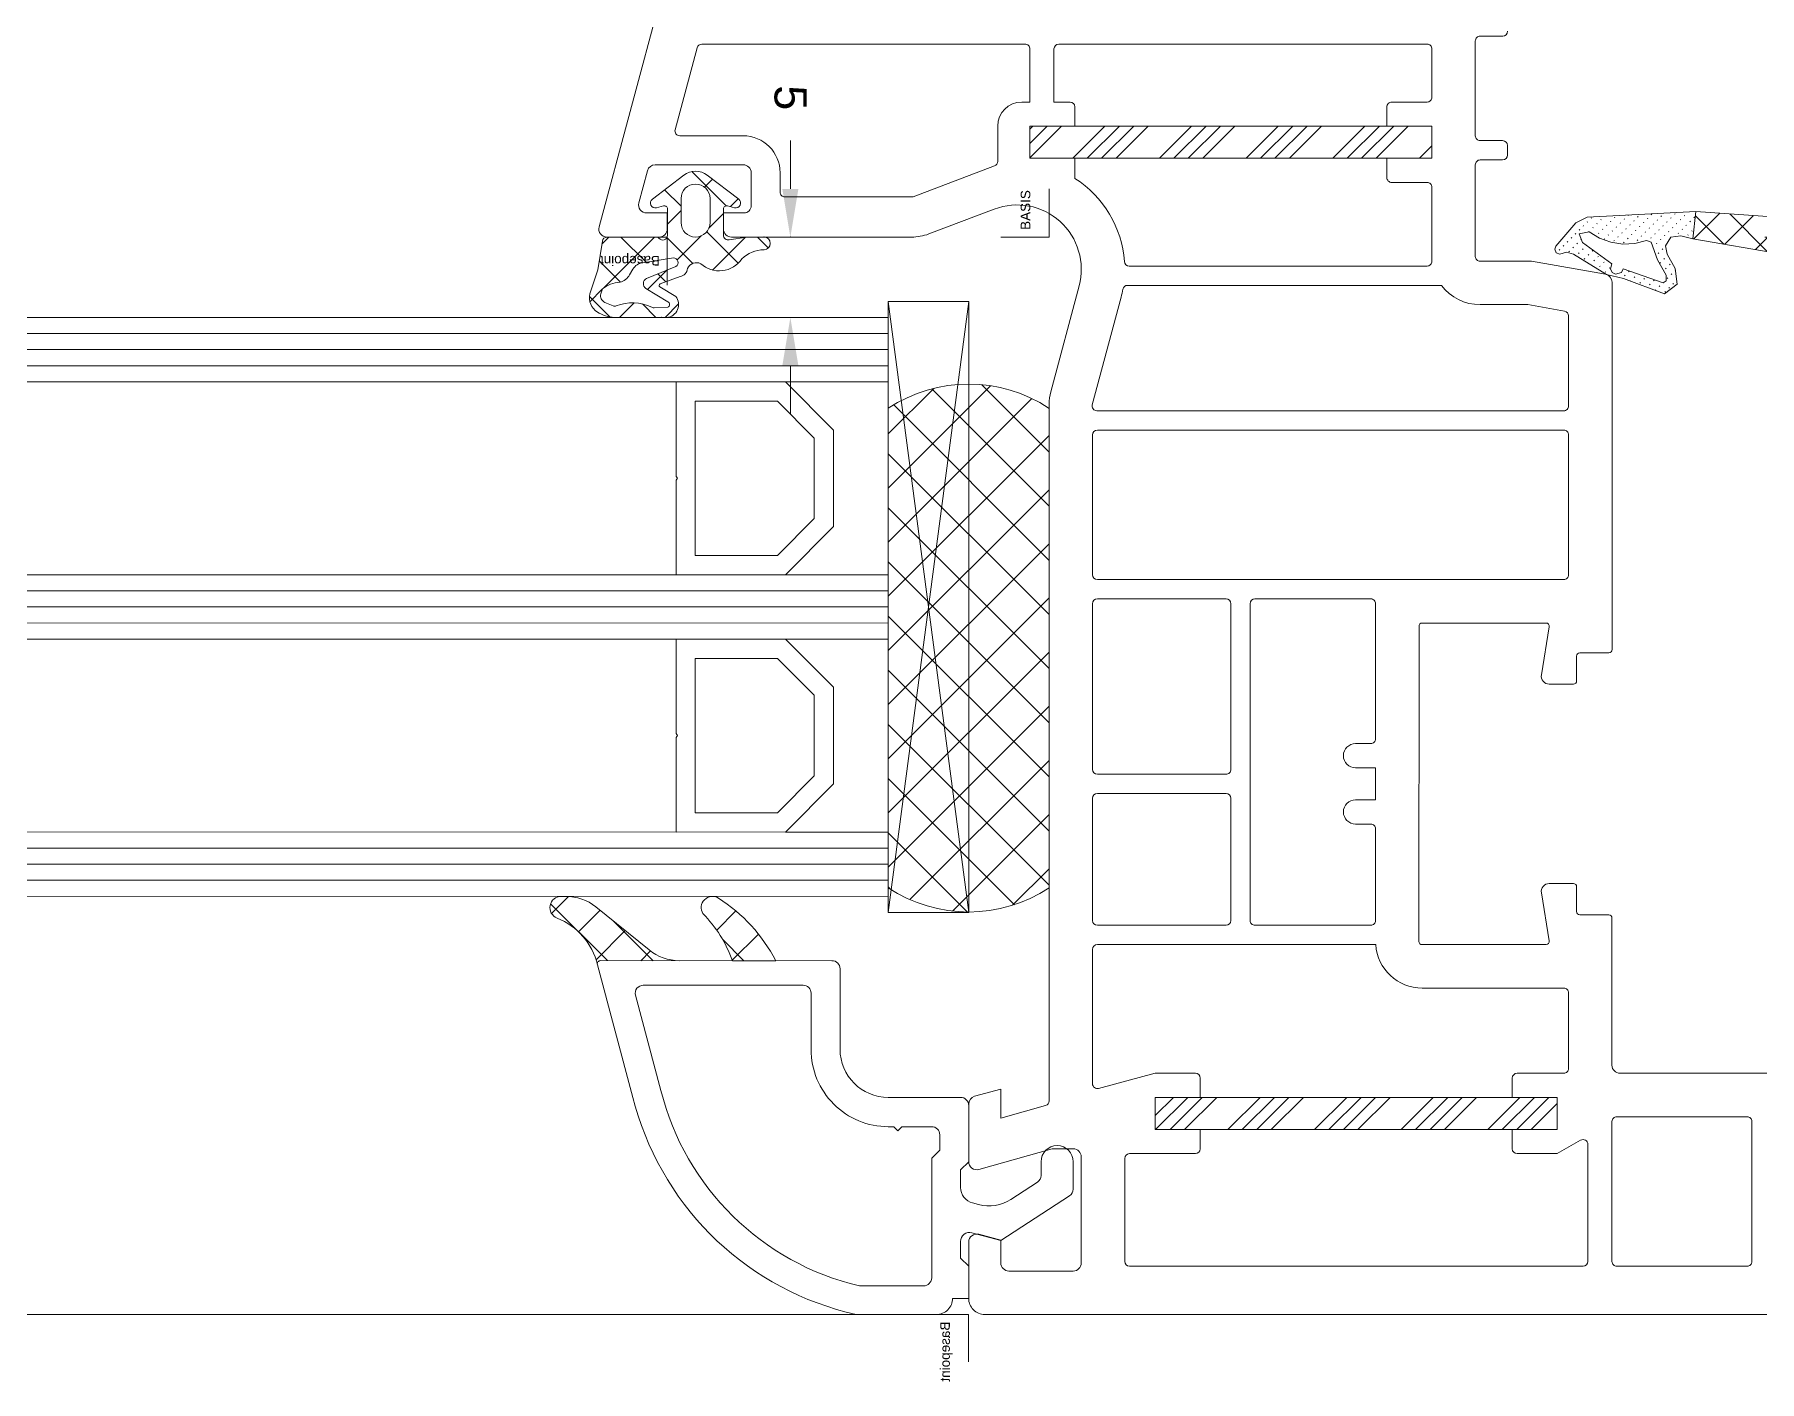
# Model space of a CAD drawing. Header units: millimetres. Extents: x 2258 to 5600, y 711 to 2563.
# Drawn here: x 2727.827 to 2731.971, y 2005.667 to 2008.904 of the extents above; entities that cross this region are included whole.
import ezdxf

# ---------------------------------------------------------------- set-up
doc = ezdxf.new("R2010")
doc.units = ezdxf.units.MM
for name, color, linetype, lineweight in [('FP_A_DOOR_WIN', 140, 'Continuous', 18), ('PQI-A-IN-ELEV-LGHT', 201, 'Continuous', 5), ('WAL', 7, 'Continuous', 30)]:
    doc.layers.add(name, color=color, linetype=linetype, lineweight=lineweight)
doc.styles.get("Standard").update_dxf_attribs({"font": 'arial.ttf'})
doc.dimstyles.new('SCHUECO', dxfattribs={"dimtxt": 4, "dimasz": 3, "dimexe": 0.18, "dimexo": 0.0625, "dimgap": 2, "dimtad": 0, "dimdec": 0, "dimzin": 0, "dimdsep": 46, "dimtxsty": 'Standard', "dimcen": 0.09, "dimadec": 0, "dimazin": 0, "dimtfac": 1, "dimtdec": 0, "dimtofl": 0, "dimtmove": 0, "dimatfit": 3, "dimfxl": 1, "dimtolj": 1, "dimtzin": 0, "dimarcsym": 0})
pattern_1 = [(135, (-4.599427157802303, -2.000253202709217), (1.414213562373095, 1.414213562373094), []), (44.99999999999997, (-4.599427157802303, -2.000253202709217), (1.414213562373095, -1.414213562373095), [])]

# ---------------------------------------------------------------- blocks, each defined once
blk = doc.blocks.new('BASEPOINT')
for p, q in [((0.0001424139276124947, -6.579969547004794e-08), (0.0001424139276124947, 2.998156919277449)), ((-7.890404418731123e-08, 0.0005381883725030789), (2.956911949821283, 0.0005381883725030789))]:
    blk.add_line(p, q)
blk.add_text('Basepoint', height=0.6).set_placement((0.4501424139276011, 1.169999934200292))
blk = doc.blocks.new('PRJ_INSERT_77_593613123138', base_point=(370.0591615602781, 296.904111493457))
h = blk.add_hatch()
h.set_pattern_fill('ACAD_ISO07W100', color=256, scale=0.1, angle=45, style=0)
h.set_pattern_definition([(45.00000000000001, (96.33290821566521, -202.4814861769743), (0.3535533905932738, -0.3535533905932737), [0.05, -0.3])])
h.paths.add_polyline_path([(370.2626288746902, 307.2572055504933), (370.3826278046902, 306.9672046304934), (371.4626296346902, 306.5772052504933), (372.4226287246902, 306.0372043304934), (372.7726271946902, 306.0272021904933), (372.9026282646902, 306.2272067704934), (372.0326293346902, 308.7072025004933), (372.2526267346902, 308.8172031104933), (372.3726294846903, 309.1872058604933), (372.2526267346902, 309.3972049404933), (372.0326293346902, 309.5072055504933), (371.7226279546902, 309.4172092104934), (370.4026282646902, 311.2372012804934), (369.8526290246903, 311.4372058604934), (369.7226279546902, 310.8272052504934), (370.1226294846903, 310.1872058604934), (370.3826278046902, 309.4872012804933), (370.4926284146902, 308.7372012804933), (370.4526275046902, 307.9872012804933)], flags=16)
h.paths.add_polyline_path([(370.5926268946902, 306.0872073804933), (370.0526297946902, 305.7572055504933), (369.9726279546902, 305.1272006704933), (370.1626265846902, 304.3872028004934), (368.4726279546902, 304.1872058604933), (368.8226264346902, 310.9472079904934), (369.1726287246902, 311.6572070804933), (370.6226294846903, 312.8972049404934), (370.8026297946902, 312.9672046304934), (371.0326293346902, 312.8872028004933), (371.1226294846903, 312.6472049404934), (370.9926284146902, 312.2372012804934), (371.1126273446902, 311.7972064704933), (372.3826278046902, 309.7572055504933), (372.6426299446903, 308.6872058604933), (373.5926268946902, 306.1372028004934), (372.9926284146902, 305.3472018904934), (372.0026267346902, 305.4772067704934), (371.1226294846903, 305.9672046304934)])
h = blk.add_hatch()
h.set_pattern_fill('ANSI37', color=256, scale=0.5, style=0)
h.set_pattern_definition([(45.00000000000001, (96.33290821566521, -202.4814861769743), (1.122532015133644, -1.122532015133644), []), (315, (96.33290821566521, -202.4814861769743), (-1.122532015133644, -1.122532015133644), [])])
edge = h.paths.add_edge_path()
edge.add_arc((364.2139190631738, 297.402952210202), 0.4999999999999765, 120.8947328406612, 276.9882955879087)
edge.add_line((364.2747523546797, 296.9066666969694), (365.8291620202781, 297.0972018904934))
edge.add_line((365.8291620202781, 297.0972018904934), (366.0591615602781, 296.9372058604933))
edge.add_line((366.0591615602781, 296.9372058604933), (366.0591615602781, 295.5872073804933))
edge.add_line((366.0591615602781, 295.5872073804933), (365.9691614102782, 295.3772044804933))
edge.add_line((365.9691614102782, 295.3772044804933), (365.3991617102781, 294.9572025004933))
edge.add_line((365.3991617102781, 294.9572025004933), (365.3091615602781, 294.7272067704934))
edge.add_line((365.3091615602781, 294.7272067704934), (365.3691610302782, 294.5572047904934))
edge.add_line((365.3691610302782, 294.5572047904934), (365.4191621702781, 294.5072055504933))
edge.add_line((365.4191621702781, 294.5072055504933), (367.4191621702781, 292.8372073804933))
edge.add_line((367.4191621702781, 292.8372073804933), (368.6991609502782, 292.8372073804933))
edge.add_line((368.6991609502782, 292.8372073804933), (370.6991609502782, 294.5072055504933))
edge.add_line((370.6991609502782, 294.5072055504933), (370.8091615602781, 294.7272067704934))
edge.add_line((370.8091615602781, 294.7272067704934), (370.7191614102782, 294.9572025004933))
edge.add_line((370.7191614102782, 294.9572025004933), (370.1491617102781, 295.3772044804933))
edge.add_line((370.1491617102781, 295.3772044804933), (370.0591615602781, 295.5872073804933))
edge.add_line((370.0591615602781, 295.5872073804933), (370.0591615602781, 296.9372058604933))
edge.add_line((370.0591615602781, 296.9372058604933), (370.2891611002781, 297.0972018904934))
edge.add_line((370.2891611002781, 297.0972018904934), (371.8341112121234, 296.9078259892771))
edge.add_arc((371.894944577482, 297.404111493457), 0.5000000000000268, 263.0116958858569, 406.2845243053848)
edge.add_line((372.2404834077912, 297.7655017489269), (371.1091608002781, 298.8472018904934))
edge.add_line((371.1091608002781, 298.8472018904934), (370.1626265846902, 304.3872028004934))
edge.add_line((370.1626265846902, 304.3872028004934), (368.4726279546902, 304.1872058604933))
edge.add_line((368.4726279546902, 304.1872058604933), (368.8197329087203, 299.1406875398265))
edge.add_arc((368.3216274998939, 299.0972018904934), 0.4999999999999836, 270, 364.9893918508951, ccw=False)
edge.add_line((368.3216274998939, 298.5972018904934), (365.3291620202781, 298.5972018904934))
edge.add_line((365.3291620202781, 298.5972018904934), (365.1691621702781, 298.5572086004934))
edge.add_line((365.1691621702781, 298.5572086004934), (363.957187878871, 297.8320082659878))
h.paths.add_polyline_path([(369.2591623202782, 296.5972018904934), (369.1491617102781, 296.8372073804933), (368.9591630902781, 296.8972049404933), (367.1591600302781, 296.8972049404933), (366.8591608002781, 296.5972018904934), (366.8591608002781, 294.6072040204933), (366.9691614102782, 294.3772044804933), (367.8691629302782, 293.4972034104933), (368.2491601902781, 293.4972034104933), (369.1491617102781, 294.3772044804933), (369.2591623202782, 294.6072040204933)], flags=16)
for points in [[(370.5926268946902, 306.0872073804933), (370.0526297946902, 305.7572055504933), (369.9726279546902, 305.1272006704933), (370.1626265846902, 304.3872028004934), (368.4726279546902, 304.1872058604933), (368.8226264346902, 310.9472079904934), (369.1726287246902, 311.6572070804933), (370.6226294846903, 312.8972049404934), (370.8026297946902, 312.9672046304934), (371.0326293346902, 312.8872028004933), (371.1226294846903, 312.6472049404934), (370.9926284146902, 312.2372012804934), (371.1126273446902, 311.7972064704933), (372.3826278046902, 309.7572055504933), (372.6426299446903, 308.6872058604933), (373.5926268946902, 306.1372028004934), (372.9926284146902, 305.3472018904934), (372.0026267346902, 305.4772067704934), (371.1226294846903, 305.9672046304934)], [(370.2626288746902, 307.2572055504933), (370.3826278046902, 306.9672046304934), (371.4626296346902, 306.5772052504933), (372.4226287246902, 306.0372043304934), (372.7726271946902, 306.0272021904933), (372.9026282646902, 306.2272067704934), (372.0326293346902, 308.7072025004933), (372.2526267346902, 308.8172031104933), (372.3726294846903, 309.1872058604933), (372.2526267346902, 309.3972049404933), (372.0326293346902, 309.5072055504933), (371.7226279546902, 309.4172092104934), (370.4026282646902, 311.2372012804934), (369.8526290246903, 311.4372058604934), (369.7226279546902, 310.8272052504934), (370.1226294846903, 310.1872058604934), (370.3826278046902, 309.4872012804933), (370.4926284146902, 308.7372012804933), (370.4526275046902, 307.9872012804933)], [(369.2591623202782, 296.5972018904934), (369.1491617102781, 296.8372073804933), (368.9591630902781, 296.8972049404933), (367.1591600302781, 296.8972049404933), (366.8591608002781, 296.5972018904934), (366.8591608002781, 294.6072040204933), (366.9691614102782, 294.3772044804933), (367.8691629302782, 293.4972034104933), (368.2491601902781, 293.4972034104933), (369.1491617102781, 294.3772044804933), (369.2591623202782, 294.6072040204933)]]:
    blk.add_lwpolyline(points, close=True)
blk.add_lwpolyline([(363.957187878871, 297.8320082659878, 0.8104602076721642), (364.2747523546797, 296.9066666969694), (365.8291620202781, 297.0972018904934), (366.0591615602781, 296.9372058604933), (366.0591615602781, 295.5872073804933), (365.9691614102782, 295.3772044804933), (365.3991617102781, 294.9572025004933), (365.3091615602781, 294.7272067704934), (365.3691610302782, 294.5572047904934), (365.4191621702781, 294.5072055504933), (367.4191621702781, 292.8372073804933), (368.6991609502782, 292.8372073804933), (370.6991609502782, 294.5072055504933), (370.8091615602781, 294.7272067704934), (370.7191614102782, 294.9572025004933), (370.1491617102781, 295.3772044804933), (370.0591615602781, 295.5872073804933), (370.0591615602781, 296.9372058604933), (370.2891611002781, 297.0972018904934), (371.8341112121234, 296.9078259892771, 0.7217059250208615), (372.2404834077912, 297.7655017489269), (371.1091608002781, 298.8472018904934), (370.1626265846902, 304.3872028004934), (368.4726279546902, 304.1872058604933), (368.8197329087203, 299.1406875398265, -0.4399552836846325), (368.3216274998939, 298.5972018904934), (365.3291620202781, 298.5972018904934), (365.1691621702781, 298.5572086004934)], format="xyb", close=True)
blk.add_blockref('BASEPOINT', (370.0591615602781, 296.904111493457))
blk = doc.blocks.new('*X89')
at = {"color": 0}
for p, q in [((31.19993464295712, -72.6786784701504), (31.97808007457636, -71.90053303853117)), ((32.67215374721784, -73.90053303853122), (34.67215374721786, -71.9005330385312)), ((33.5701797472178, -73.90053303853122), (35.57017974721782, -71.9005330385312)), ((34.46820574721787, -73.90053303853122), (36.46820574721791, -71.9005330385312)), ((35.36623374721781, -73.90053303853122), (37.36623374721785, -71.9005330385312)), ((38.06030741985939, -73.90053303853117), (40.06030741985934, -71.9005330385312)), ((38.95833341985932, -73.9005330385312), (40.95833341985929, -71.9005330385312)), ((39.85635941985942, -73.90053303853117), (41.85635941985938, -71.9005330385312)), ((40.75438741985936, -73.90053303853117), (42.75438741985934, -71.9005330385312)), ((43.44846109250081, -73.9005330385312), (45.44846109250085, -71.90053303853117)), ((44.34648709250078, -73.9005330385312), (46.34648709250081, -71.90053303853117)), ((45.24451309250085, -73.9005330385312), (47.24451309250087, -71.90053303853117)), ((46.14254109250079, -73.9005330385312), (48.14254109250082, -71.90053303853117)), ((48.83661476514236, -73.9005330385312), (50.83661476514234, -71.90053303853122)), ((49.73464076514229, -73.90053303853122), (51.73464076514229, -71.90053303853122)), ((50.6326667651424, -73.9005330385312), (52.63266676514238, -71.90053303853122)), ((51.53069476514231, -73.90053303853122), (53.53069476514233, -71.90053303853122)), ((54.22476843778382, -73.90053303853122), (56.19992510621398, -71.92537637010105)), ((55.12279443778377, -73.90053303853122), (56.19992510621395, -72.82340237010098)), ((56.02082043778384, -73.90053303853122), (56.19992510621395, -73.72142837010112))]:
    blk.add_line(p, q, dxfattribs=at)
blk = doc.blocks.new('*X90')
at = {"color": 0}
for p, q in [((23.39988581483212, -13.12680322657752), (25.02614989936285, -11.50053914204682)), ((23.92417589936278, -13.50053914204682), (25.92417589936281, -11.50053914204682)), ((24.82220189936285, -13.50053914204682), (26.82220189936288, -11.50053914204682)), ((25.72022989936281, -13.50053914204682), (27.72022989936284, -11.50053914204682)), ((28.41430357200433, -13.50053914204685), (30.41430357200435, -11.50053914204682)), ((29.3123295720043, -13.50053914204685), (31.31232957200428, -11.50053914204685)), ((30.21035557200438, -13.50053914204685), (32.21035557200437, -11.50053914204682)), ((31.10838357200433, -13.50053914204685), (33.1083835720043, -11.50053914204685)), ((33.80245724464581, -13.50053914204682), (35.80245724464584, -11.50053914204682)), ((34.70048324464577, -13.50053914204682), (36.7004832446458, -11.50053914204682)), ((35.59850924464585, -13.50053914204682), (37.59850924464587, -11.50053914204682)), ((36.49653724464579, -13.50053914204682), (38.49653724464583, -11.50053914204682)), ((39.19061091728729, -13.50053914204682), (41.19061091728729, -11.50053914204679)), ((40.08863691728726, -13.50053914204682), (42.08863691728722, -11.50053914204682)), ((40.98666291728732, -13.50053914204682), (42.98666291728733, -11.50053914204679)), ((41.88469091728729, -13.50053914204682), (43.88469091728725, -11.50053914204682)), ((44.57876458992878, -13.50053914204682), (46.57876458992881, -11.50053914204682)), ((45.47679058992874, -13.50053914204682), (47.47679058992878, -11.50053914204682)), ((46.37481658992881, -13.50053914204682), (48.37481658992886, -11.50053914204682)), ((47.27284458992878, -13.50053914204682), (48.39987818543757, -12.37350554653801))]:
    blk.add_line(p, q, dxfattribs=at)
blk = doc.blocks.new('*X91')
at = {"color": 0}
for p, q in [((54.99985186402648, -31.087261134794), (61.00601975375861, -25.08109324506187)), ((54.99985186402648, -27.71966508939307), (57.27450227647316, -25.44501467694639)), ((64.99985186402648, -33.32389141001726), (57.15847075292793, -25.48251029891871)), ((64.99985186402648, -29.95629536461633), (60.06881868517122, -25.02526218576104)), ((54.99985186402648, -34.45485718019493), (63.6577245844264, -25.79698445979503)), ((64.99985186402648, -36.6914874554182), (54.99985186402648, -26.69148745541818)), ((64.99985186402648, -26.5886993192154), (64.83690520496697, -26.42575266015587)), ((54.99985186402648, -37.82245322559585), (64.99985186402648, -27.82245322559587)), ((64.99985186402648, -40.05908350081911), (54.99985186402648, -30.05908350081912)), ((54.99985186402648, -41.19004927099679), (64.99985186402648, -31.1900492709968)), ((64.99985186402648, -43.42667954622004), (54.99985186402648, -33.42667954622005)), ((54.99985186402648, -44.55764531639772), (64.99985186402648, -34.55764531639772)), ((64.99985186402648, -46.794275591621), (54.99985186402648, -36.79427559162097)), ((54.99985186402648, -47.92524136179865), (64.99985186402648, -37.92524136179866)), ((64.99985186402648, -50.16187163702193), (54.99985186402648, -40.1618716370219)), ((54.99985186402648, -51.29283740719959), (64.99985186402648, -41.29283740719959)), ((64.99985186402648, -53.52946768242285), (54.99985186402648, -43.52946768242285)), ((54.99985186402648, -54.6604334526005), (64.99985186402648, -44.66043345260053)), ((64.66525748148851, -56.56246934528583), (54.99985186402648, -46.89706372782377)), ((56.06869944130799, -56.95918192071993), (64.99985186402648, -48.02802949800145)), ((62.29639050405407, -57.56119841325233), (54.99985186402648, -50.26465977322471)), ((58.64072724525436, -57.75475016217449), (64.99985186402648, -51.39562554340239)), ((59.1885293800865, -57.82093333468568), (54.99985186402647, -53.63225581862565)), ((62.16959604598446, -57.59347740684532), (64.99985186402645, -54.76322158880331))]:
    blk.add_line(p, q, dxfattribs=at)
blk = doc.blocks.new('*D23')
at = {"transparency": 16777216}
for p, q in [((-7.659992128961447, 7.995191593500297), (-7.659992128961446, 10.9951915935003)), ((0.3030575015326353, 4.995191593500294), (-7.839992128961448, 4.995191593500297)), ((-6.081994441510801, -0.00474737134345558), (-7.839992128961448, -0.004747371343455081)), ((-7.659992128961449, -3.004747371343455), (-7.65999212896145, -6.004747371343456))]:
    blk.add_line(p, q, dxfattribs=at)
for p in [(0.3655575015326353, 4.995191593500294), (-7.659992128961449, -0.004747371343455133), (-6.019494441510801, -0.004747371343455598)]:
    blk.add_point(p, dxfattribs=at)
for points in [[(-8.159992128961447, 7.995191593500297), (-7.159992128961447, 7.995191593500297), (-7.659992128961448, 4.995191593500297)], [(-8.159992128961449, -3.004747371343455), (-7.159992128961449, -3.004747371343455), (-7.659992128961449, -0.004747371343455133)]]:
    blk.add_solid(points, dxfattribs=at)
at = {"transparency": 16777216, "insert": (-7.659992128961449, -8.671414038010123), "char_height": 2, "attachment_point": 5, "rotation": 90}
blk.add_mtext('\\A1;5', dxfattribs=at)
blk = doc.blocks.new('PRJ_INSERT_79_593613123136', base_point=(-0.0001424139276124947, 6.579969635822636e-08))
h = blk.add_hatch()
h.set_pattern_fill('NETZ', color=256, scale=2, angle=-135, style=0)
h.set_pattern_definition(pattern_1)
edge = h.paths.add_edge_path()
edge.add_arc((-25.2986551748821, 25.33685661379517), 0.7009491730178186, 21.51182172263535, 179.9580202232992)
edge.add_line((-25.99960415975543, 25.33737018892023), (-25.99960415975543, 25.04407319476772))
edge.add_arc((-22.99300567432547, 25.04730335869381), 3.006600220606113, 180.0615561704665, 218.4438120667934)
edge.add_line((-25.34782986281486, 23.17795910793259), (-22.66887832759071, 19.87456954780984))
edge.add_arc((-24.99886901093642, 17.98482262943097), 3.000000000000037, 9.094947017729282e-13, 39.0438988427839, ccw=False)
edge.add_line((-21.99886901093638, 17.98482262943102), (-21.99960415975543, 22.89588363291494))
edge.add_arc((-21.80286819986766, 22.89686949340595), 0.1967384299873035, 73.53864963038978, 180.2871115812252, ccw=False)
edge.add_arc((-20.77735667004206, 27.1363973986147), 4.165315481917134, 201.7354703606924, 256.536940679372, ccw=False)
h = blk.add_hatch()
h.set_pattern_fill('NETZ', color=256, scale=2, angle=-135, style=0)
h.set_pattern_definition(pattern_1)
edge = h.paths.add_edge_path()
edge.add_arc((-25.29884118967663, 15.92990097243664), 0.6999557455590304, 57.98631243675442, 211.9210534334455, ccw=False)
edge.add_arc((-19.3226781381968, 22.23154655800048), 8.000000000000085, 225.5218146126667, 250.4566767224353)
edge.add_line((-21.99883435313792, 14.69243600613606), (-21.99883435313792, 11.99243600613607))
edge.add_arc((-17.18761768759084, 21.15341065885029), 10.347524457111, 212.7227798498215, 242.2921684265773, ccw=False)
for points in [[(-24.64653276932265, 25.5938899021485, 0.8276115379937076), (-25.99960415975543, 25.33737018892023), (-25.99960415975543, 25.04407319476772, 0.1690577026555226), (-25.34782986281486, 23.17795910793259), (-22.66887832759071, 19.87456954780984, -0.172028633719733), (-21.99886901093638, 17.98482262943102), (-21.99960415975543, 22.89588363291494, -0.502665873903851), (-21.74711872695017, 23.08554383215738, -0.2437805197364005)], [(-2.9996041597554, -0.0002532027091888267), (-0.9996041597554282, -0.0002532027091888267), (-0.9996041597554282, 0.9997467972908112, 0.4142135623730953), (0.0003958402445718434, 1.999746797290811), (0.0003958402445718434, 6.99968576213459, 0.2754497923217082), (-12.95498746053668, 20.72978830119703), (-13.4987801833969, 20.87547921919773), (-21.74711872695017, 23.08554383215738, 0.4908735731119964), (-21.99960363186992, 22.89235716621636), (-21.99960415975543, 8.498831269947061, 0.4134286014123665), (-21.49878018514605, 7.99883126994709), (-16.49917691366168, 7.99895334025959, -0.4140724336333067), (-13.4993600191304, 4.99901437541584), (-13.4997262300679, 0.4997467972908396, 0.4145422967863972), (-12.99972623005545, -0.0002532027091888267), (-9.4996041597554, -0.0002532027091888267), (-8.999604159755428, 0.4997467972908112), (-7.900301253550346, 0.4997467972908112, -0.3394542588633756), (-6.934375427261251, -0.2414341576066761), (-6.833775398766115, -0.616878575193482, -0.2125565616700221), (-7.151913544625224, -2.625523775487352), (-8.221519635700396, -4.272572720216715, -0.2539676464749438), (-8.64085491967311, -4.500253202709189), (-9.4996041597554, -4.500253202709189, 0.9999999999999998), (-9.499604159755428, -6.500253202709189), (-7.793416178963419, -6.500253202709189, 0.2539676464749436), (-7.374080894990705, -6.272572720216715), (-4.599604159755422, -2.000253202709189), (-5.080515119112796, -0.2054690684707623, -0.4931454260313039), (-4.539383952963, 0.4997467972908112), (-3.499604159755428, 0.4997467972908112)], [(-11.42529910746382, 4.398301554569116), (-11.67521772063223, 4.648220167737549), (-11.67518934724402, 4.99681561511963, 0.4143806464059874), (-16.47699159288866, 9.798953292317549), (-19.97463643905309, 9.798867893821665, -0.4142192835227657), (-20.47464864704703, 10.29886545226626), (-20.47469716813362, 20.23598399228959, -0.4931444461757075), (-19.84529152645141, 20.71895038669777), (-13.92035110165813, 19.13141841279122, -0.2806694375655193), (-1.775433314866724, 6.796828412494932), (-1.775433314866724, 2.799947168277612, -0.4141795785361847), (-2.27537530013138, 2.299947171643282), (-9.721617126769878, 2.299083188139662), (-10.22101444201963, 1.799746797290851), (-11.17540886933981, 1.799746797290823, -0.4142374021652741), (-11.67540886768362, 2.299787494018688), (-11.67525840742312, 4.148342254609815)], [(-25.89294784582112, 15.55979919337321, -0.7949711117343725), (-24.92777936059083, 16.52340848269796, 0.1092301940154678), (-21.99883435313792, 14.69243600613606), (-21.99883435313792, 11.99243600613607, -0.1297415055080829)]]:
    blk.add_lwpolyline(points, format="xyb", close=True)
blk.add_blockref('BASEPOINT', (-0.0001424139276124947, 6.579969635822636e-08))
blk = doc.blocks.new('BASIS')
for q in [(0, 2.998156985077132), (3, 0)]:
    blk.add_line((0, 0), q)
blk.add_text('BASIS', height=0.6).set_placement((0.45, 1.17))
blk = doc.blocks.new('GLASDATABASE6')
for p, q in [((-35, 0), (-35, 60)), ((-34, 0), (-34, 60)), ((-33, 0), (-33, 60)), ((-19, 0), (-19, 60)), ((-18, 0), (-18, 60)), ((-17, 0), (-17, 60)), ((-3, 0), (-3, 60)), ((-2, 0), (-2, 60)), ((-1, 0), (-1, 60)), ((1, 0), (-37, -5)), ((1, -5), (-37, 0))]:
    blk.add_line(p, q)
for points in [[(-32, 0), (-32, 60), (-36, 60), (-36, 0)], [(-32, 13.2), (-26.12, 13.2), (-26, 13.1), (-25.88, 13.2), (-20, 13.2), (-20, 60), (-32, 60)], [(-16, 0), (-16, 60), (-20, 60), (-20, 0)], [(-16, 13.2), (-10.12, 13.2), (-10, 13.1), (-9.879999999999999, 13.2), (-4, 13.2), (-4, 60), (-16, 60)], [(0, 0), (0, 60), (-4, 60), (-4, 0)], [(-21.2, 12), (-21.2, 6.897056274847714), (-23.49705627484771, 4.6), (-28.50294372515229, 4.6), (-30.8, 6.897056274847714), (-30.8, 12)], [(-5.2, 12), (-5.2, 6.897056274847714), (-7.497056274847714, 4.6), (-12.50294372515229, 4.6), (-14.8, 6.897056274847714), (-14.8, 12)], [(-20, 6.4), (-23, 3.4), (-29, 3.4), (-32, 6.4), (-32, 0), (-20, 0)], [(-4, 6.4), (-7, 3.4), (-13, 3.4), (-16, 6.4), (-16, 0), (-4, 0)], [(1, 0), (1, -5), (-37, -5), (-37, 0)], [(0, 0), (0, 0)], [(0, 0), (0, 0)]]:
    blk.add_lwpolyline(points, close=True)
blk.add_blockref('BASIS', (5, -10))
blk = doc.blocks.new('PRJ_INSERT_80_593613123133', base_point=(-0.0001424139276196001, -0.004747371343455598))
h = blk.add_hatch()
h.set_pattern_fill('NETZ', color=256, scale=2, angle=45, style=0)
h.set_pattern_definition([(45, (-0.01389161445933955, -1.505601863530956), (-1.414213562373095, 1.414213562373095), []), (135, (-0.01389161445933955, -1.505601863530956), (-1.414213562373095, -1.414213562373095), [])])
edge = h.paths.add_edge_path()
edge.add_line((-0.0240104108701189, -0.1176216631265561), (-0.02389214782785132, -1.751249792745625))
edge.add_arc((0.176107851648112, -1.75123531416989), 0.2000000000000078, 180.0041478063841, 284.6764953794309)
edge.add_line((0.2267800752628091, -1.944709668423684), (0.6662781662196124, -1.829602187491183))
edge.add_arc((0.7353653404599072, -2.121538759978421), 0.3000000000000194, -52.53205809224312, 103.31418005131201, ccw=False)
edge.add_line((0.9178605716399488, -2.359646908928653), (-1.032212942825495, -3.85425815348097))
edge.add_arc((-1.764438559540167, -2.898896826528244), 1.203690001125745, 232.53205809223311, 307.467941905729, ccw=False)
edge.add_line((-2.496664176288846, -3.854258153455021), (-4.446737690726678, -2.359646908923963))
edge.add_arc((-4.264242459540242, -2.121538759978421), 0.3000000000000488, 76.68581994565773, 232.5320580907248, ccw=False)
edge.add_line((-4.1951552852845, -1.829602187494856), (-3.754900199323771, -1.945429745507347))
edge.add_arc((-3.704013472912607, -1.752011698068372), 0.1999999999999996, 255.2599722088741, 359.995858140213)
edge.add_line((-3.50401347343518, -1.752026155886369), (-3.50389584668028, -0.1248545592313093))
edge.add_arc((-3.803895845896363, -0.1248328725041574), 0.2999999999999975, 359.9958581402137, 459.1023245148401)
edge.add_line((-3.851355283976659, 0.1713893443147754), (-4.950727937464706, -0.004747371343256646))
edge.add_line((-4.950727937464762, -0.004747371343455598), (-6.019494441510773, -0.004747371343455598))
edge.add_arc((-6.019494441510801, 0.3901827702591163), 0.3949301416024085, 90.86448907829413, 270, ccw=False)
edge.add_arc((-6.056325811742113, 2.831071823694401), 2.046236776290232, 270.8644890782956, 313.733955939445)
edge.add_arc((-3.235014049410665, 0.3910060758626059), 1.703948823724965, 47.60407214988021, 145.64615927907, ccw=False)
edge.add_arc((-1.818596038702026, 2.185603647068319), 0.5992585253156713, 243.4847385784447, 336.7256777994012)
edge.add_arc((-0.6937920954793526, 1.889229801669899), 0.5773938121432611, 101.3565231042486, 174.0765815545262, ccw=False)
edge.add_line((-0.807488696739938, 2.455318749771777), (0.4321151604429616, 2.91258050951609))
edge.add_arc((0.4042534404612752, 3.008796542204436), 0.1001688593658202, 286.1496740795777, 418.7666157249806)
edge.add_line((0.4561935295836292, 3.094447155328908), (-0.5301651129944958, 3.688188095422895))
edge.add_arc((0.08463363531393497, 4.198628143283713), 0.7990785589550591, 94.5471078223564, 219.7013401903247, ccw=False)
edge.add_line((0.02128370902698862, 4.995191593500294), (3.273977838970836, 4.995191593500294))
edge.add_arc((3.190313730691287, 2.884058543274023), 2.112790202261629, 57.025055787439385, 87.73055840337202, ccw=False)
edge.add_arc((3.811591897999278, 3.784437519225321), 1.019785715748104, -14.620117531584583, 58.775147166172076, ccw=False)
edge.add_line((4.798357569195446, 3.527034302087941), (4.309732996441539, 2.034955997797177))
edge.add_line((4.309732996441539, 2.034955997797397), (4.03074818194969, 0.2489522450542268))
edge.add_arc((3.73434259077726, 0.2952526286567263), 0.3000000000000048, 270, 351.12179201912636, ccw=False)
edge.add_line((3.73434259077726, -0.004747371343455598), (0.6691997514491135, -0.004747371343455598))
edge.add_arc((0.6660394447463887, 0.1952276582528611), 0.2000000000012296, 218.7302940812033, 270.90539886077505, ccw=False)
edge.add_arc((0.2759895883438048, -0.1175999452630094), 0.3000000000000096, 38.73029408120549, 180.004147806382)
edge = h.paths.add_edge_path(flags=16)
edge.add_line((-2.664434219540112, -0.9045969161272751), (-2.664434219540055, -2.403154883810842))
edge.add_arc((-1.764424589540113, -2.403154883820207), 0.9000096299999143, 179.9999999994043, 359.9999999994042)
edge.add_line((-0.8644149595402268, -2.403154883829529), (-0.8644149595402268, -0.9045969161273746))
edge.add_arc((-1.764424589540113, -0.9045969161272751), 0.9000096299999569, 359.999999999996, 539.9999999999959)
edge = h.paths.add_edge_path(flags=16)
edge.add_line((-0.3894343082299656, 1.287793481836616), (1.514444910504039, 1.59245111498474))
edge.add_arc((1.441464115708982, 2.388690849935756), 0.7995773332978271, 275.2369160763339, 330.0179049878408)
edge.add_line((2.134043299175914, 1.989118595453419), (2.334665857769664, 2.336576481195607))
edge.add_arc((3.200735669359688, 1.836488610403649), 1.000082395135983, 105.00125677328151, 149.9969123307154, ccw=False)
edge.add_arc((2.817837540776395, 4.784741049308195), 1.986129615232382, 273.5805314967321, 307.4968943447179)
edge.add_line((4.026831232525524, 3.208972950311818), (4.116453730084118, 3.520914097162404))
edge.add_arc((3.714071713722888, 3.658630433182452), 0.4252964569540799, 341.1063499677235, 429.1150177702562)
edge.add_line((3.865686975933727, 4.055984039636769), (3.360857569195446, 4.277376194330373))
edge.add_arc((3.279889148906364, 3.989518184018834), 0.2990286260288841, 74.2898211115462, 111.3312844558565)
edge.add_arc((2.169077541172896, 6.941476150272592), 2.855035152545496, 244.8656263946021, 290.5467696793404, ccw=False)
edge.add_arc((0.7969451800828438, 4.101175200592252), 0.3012688786273377, 58.03832915147904, 89.68804039216)
edge.add_line((0.7985854973570667, 4.402439613672414), (-0.04200211860974434, 4.361434002252736))
edge.add_arc((0.03461850688779577, 4.18942321770669), 0.1883040898435154, 114.0101430210588, 244.9205428975376)
edge.add_line((-0.04519883491832388, 4.018872280450978), (1.321959101177868, 3.195910473200001))
edge.add_arc((1.117509373383996, 2.893382174622047), 0.3651343076671621, -64.05102949447428, 55.949028899594225, ccw=False)
edge.add_line((1.277281366802868, 2.565059204431691), (-0.5472955536418169, 1.818419016736229))
edge.add_arc((-0.3934616876832706, 1.57538998515588), 0.2876247007937646, 122.3332194484655, 270.8022933547232)
for points in [[(-2.496664176288846, -3.854258153455021, 0.339142292364), (-1.032212942825481, -3.854258153480941), (0.9178605716399488, -2.359646908928653, 0.8086737724611405), (0.6662781662196267, -1.829602187491219), (0.2267800752628091, -1.944709668423684, -0.4913693427341452), (-0.02389214782783711, -1.751249792745512), (-0.0240104108701189, -0.1176216631265561, -0.708523374386479), (0.5100195021847185, 0.07009661684605817, 0.2316730953534543), (0.6691997514491277, -0.004747371343455598), (3.73434259077726, -0.004747371343455598, 0.3695233403091967), (4.030748181949662, 0.2489522450541699), (4.309732996441539, 2.034955997797397), (4.798357569195446, 3.527034302087941, 0.3316638372042809), (4.340246759869274, 4.656496544214406, 0.1347854679543906), (3.273977838970836, 4.995191593500294), (0.02128370902698862, 4.995191593500294, 0.6077360405967449), (-0.5301651129944958, 3.688188095422902), (0.4561935295836292, 3.094447155328908, -0.6532414826529297), (0.4321151604430042, 2.912580509515919), (-0.807488696739938, 2.455318749771777, 0.3283967986449405), (-1.26810304024059, 1.948816318842091, -0.4308798185662256), (-2.086126721881215, 1.649377842279591, 0.4559480533225359), (-4.641740328993137, 1.352547946092727, -0.1892659076963614), (-6.025452992789724, 0.785067959159278, 0.9924842238198461), (-6.019494441510801, -0.004747371343455598), (-4.950727937464762, -0.004747371343455598), (-3.851355283976659, 0.1713893443147754, -0.4615697110583747), (-3.50389584668028, -0.1248545592313803), (-3.50401347343518, -1.752026155886369, -0.4917135655221725), (-3.754900199323743, -1.945429745507454), (-4.1951552852845, -1.829602187494856, 0.8086737724720517), (-4.44673769072665, -2.359646908923878)], [(-0.3894343082299656, 1.287793481836616), (1.514444910504039, 1.592451114984669, 0.2436858438149983), (2.134043299175914, 1.989118595453419), (2.334665857769664, 2.336576481195607, -0.1988926612234861), (2.941874109722789, 2.802488346429982, 0.1490779346963349), (4.026831232525524, 3.208972950311818), (4.116453730084118, 3.520914097162404, 0.404070220630384), (3.865686975933727, 4.055984039636769), (3.360857569195446, 4.277376194330373, 0.1630460638099448), (3.171114527203258, 4.268061180444874, -0.2020038447891081), (0.9564224114195667, 4.356772442194142, 0.1389825561770618), (0.7985854973570667, 4.402439613672414), (-0.04200211860973013, 4.361434002252736, 0.6426690475485356), (-0.04519883491832388, 4.018872280450978), (1.321959101177868, 3.195910473200001, -0.577350608912599), (1.277281366802868, 2.565059204431691), (-0.5472955536417885, 1.818419016736243, 0.7567679501140765)], [(-2.664434219540112, -0.9045969161272751), (-2.664434219539999, -2.403154883810657, 0.9999999999999997), (-0.8644149595402268, -2.403154883829529), (-0.8644149595402268, -0.9045969161272751, 1)]]:
    blk.add_lwpolyline(points, format="xyb", close=True)
blk.add_blockref('BASEPOINT', (-0.0001424139276196001, -0.004747371343455598))
dim = blk.add_linear_dim(base=(-7.659992128961449, -0.004747371343455133), p1=(0.3655575015326353, 4.995191593500294), p2=(-6.019494441510801, -0.004747371343455598), angle=90, dimstyle='SCHUECO')
dim.commit()
dim.dimension.update_dxf_attribs({"geometry": '*D23', "text_midpoint": (-7.659992128961449, -8.671414038010123)})
blk = doc.blocks.new('sd3')
at = {"layer": 'FP_A_DOOR_WIN', "ltscale": 1000}
for points in [[(-852.0162361522234, 64.00010212490452), (-840.7662323375407, 64.00010212493362, 0.4141852284235096), (-840.2662323375262, 64.50010212491907), (-840.2662323375407, 73.6501112801925, -0.4141729218234941), (-840.0661590953459, 73.85010822842014), (-838.2665811218321, 73.85010822842014, 0.4148355601868188), (-838.0661590953387, 74.05060671096726), (-838.0661590953314, 75.60010822842014, -0.4143271868600361), (-837.8662079234709, 75.80010517664778), (-836.3662079234709, 75.80010517666233, -0.4626872156724183), (-835.8727997203459, 75.21903523038782), (-836.3635223765887, 72.23253925870813, 0.4629961320455693), (-836.1662567516105, 72.00010212491907), (-828.4661835094084, 72.00010212493362, 0.4143678003774176), (-828.2662399669207, 72.20011433195032), (-828.2662399669352, 91.80010517670598, 0.4144526472424772), (-828.4661835094084, 92.00010212488996), (-836.1662567515959, 92.00010212490452, 0.4630830790022332), (-836.3635223765887, 91.76768024993362), (-835.8727997203532, 88.78118427822483, -0.462692735718021), (-836.3662079234782, 88.20011433196487), (-837.8662079234637, 88.20011433196487, -0.4143271868600149), (-838.0661590953387, 88.40011128017795), (-838.0661590953532, 89.94961279757263, 0.4148355603400346), (-838.2665811218394, 90.1501112801925), (-840.0661590953532, 90.15011128020706, -0.4142649428828891), (-840.2662323375262, 90.35010822843469), (-840.2662323375334, 113.1989088876289, -0.3637908684517543), (-839.8530243297209, 113.6913100106758), (-835.2662323375262, 114.5001021249045), (-832.0661590953387, 114.5001021249627, 0.414386711824938), (-831.7662323375262, 114.8000899178733), (-831.7662323375334, 120.5001021249336, 0.4144465587216097), (-832.0661590953459, 120.8000899178587), (-833.4661835094157, 120.8000899179024, -0.4140384189335192), (-833.7662323375262, 121.1000929696311), (-833.7662323375262, 121.7000990731613, -0.4140448457666119), (-833.4661835094084, 122.0001021249191), (-832.0661590953459, 122.0001021249336, 0.4143867118249275), (-831.7662323375262, 122.3000899178733), (-831.7662323375262, 128.2000981194724, 0.4143884253417783), (-832.0661590953387, 128.5001011712302), (-833.4661835093721, 128.5001011712302, -0.4140409468384528), (-833.7662323375262, 128.8000889642281)], [(-781.133787717401, 131.0001011712302), (-777.2832017277542, 116.6295119149727, -0.4929951445111693), (-777.7662339468661, 116.0001011712448), (-781.0162340064562, 116.0001011712156, -0.4140973686723271), (-781.5162337680376, 116.5001021249045), (-781.5162337680376, 117.5001021249045), (-780.2386461158458, 117.5001021249336, 0.4932379537580739), (-779.7557359595812, 118.1295119149581), (-780.2916246314562, 120.1295119149727, 0.33952118757987), (-780.7746568580187, 120.5001021249482), (-786.2386463542498, 120.5001021249336, 0.4141852284235148), (-786.7386463542571, 120.0001021249482), (-786.7386463542571, 117.9450484139525, 0.4143375050436592), (-786.2937000651727, 117.5001021249045), (-785.0162337680376, 117.50010212489), (-785.0162337680449, 116.50010212489, -0.41422357255832), (-785.5162342448748, 116.0001011712448), (-796.7157543609064, 116.0001011712302, -0.0909929393078522), (-797.7809271699516, 116.1955688505695), (-801.8459537883173, 117.7394820076879, 0.6114713182338782), (-807.1302555461589, 112.9661055428878), (-805.3682059972925, 106.3812769414217, -0.0654598561076914), (-805.2662418742839, 105.6057848035707), (-805.2662418742766, 62.27570637298049, 0.3361617745988907), (-805.0473698039496, 61.98687275477278), (-802.2662418742766, 61.20618733001174), (-802.2662418742839, 63.00010212488996), (-800.6368397136248, 62.5635023934592, -0.3395197300317918), (-800.2662342448748, 62.08054646085657), (-800.2662342448748, 58.49986525517306, -0.496683455837799), (-800.9011169691657, 58.01864792057313), (-805.4661930461516, 59.30008991790237), (-806.7662418742693, 59.30008991787327, 0.4141372546644761), (-807.2662418742693, 58.80008991787327), (-807.2662418742766, 52.20011433193577, 0.4141372546644594), (-806.7662418742766, 51.70011433193577), (-802.7662418742839, 51.70011433196487, 0.4142634643848516), (-802.2662418742839, 52.20011433195032), (-802.2662418742839, 53.61582478118362), (-800.8956287761321, 53.98307331632532, -0.4930310732574256), (-800.2662342448748, 53.50010212491907), (-800.2662342448602, 50.00010212488996, -0.4142689885915225), (-801.2662418742839, 49.0001011712593), (-857.2662361522307, 49.00010117124475, -0.4141800440952208)]]:
    blk.add_lwpolyline(points, format="xyb", dxfattribs=at)
for points in [[(-829.0661590953387, 120.900096021418), (-829.0661590953459, 122.9000960214034), (-826.2662399669207, 122.9000960214034), (-826.266239966928, 124.1000920159568, 0.4144015116581432), (-826.5661667247332, 124.4000950677), (-828.7662323375262, 124.4000950677146, -0.4144857919921748), (-829.0661590953532, 124.7000981194869), (-829.0661590953241, 127.7000981194578, -0.4144778819059133), (-828.7662323375334, 128.0001011712302), (-805.8662174602068, 128.0001011712448, -0.4140035269926992), (-805.5661686320673, 127.7000981194724), (-805.5661686320746, 124.4000950677), (-806.5661686320818, 124.4000950677582, 0.4140818960855208), (-806.8662174602141, 124.1000920159859), (-806.8662174601996, 122.9000960213889), (-804.0661686320818, 122.900096021418), (-804.0661686320818, 120.9000960213889), (-806.8662174602068, 120.9000960214034), (-806.8662174602214, 119.6507674081222, 0.2373214210198149), (-809.9491012950311, 114.4786635262863, -0.3934655628214525), (-810.2482956309977, 114.2000990731904), (-828.7662323375334, 114.2000990731904, -0.4144907307888931), (-829.0661590953387, 114.50010212489), (-829.0661590953387, 119.1000929696311, -0.4144907307889103), (-828.7662323375334, 119.4000960214034), (-826.5661667247405, 119.4000960213889, 0.4143965748594699), (-826.266239966928, 119.7000990731613), (-826.2662399669352, 120.900096021418)], [(-802.0661686320964, 120.7043257577461), (-802.0661686320891, 122.9000960213598, 0.4142043936164577), (-803.5661686320818, 124.4000950677), (-804.0661686320818, 124.4000950677), (-804.0661686320891, 127.7000981194869, -0.4144778819059029), (-803.7662418742839, 128.0001011712593), (-783.6660140414751, 128.0001011712593, -0.339453521043591), (-783.3762191196074, 127.7777348382369), (-782.0097640414751, 122.6777449471847, -0.4932616257463386), (-782.2994368930376, 122.3000899178878), (-786.2386463542571, 122.3000899178878, 0.414185876219529), (-788.5386951823821, 120.0001021249191), (-788.5386951823893, 118.8000899179024, -0.4143867118249879), (-788.8386219401873, 118.5001021248754), (-796.8074940104925, 118.50010212489), (-801.8726871867766, 120.4238692147192, -0.3119364062496101)], [(-835.0300262828387, 111.8000899178733), (-832.0661590953459, 111.8000899178733, 0.2360930050550578), (-829.6662567515959, 113.0001021249191), (-810.1444364248018, 113.0001021249191, -0.360501244961899), (-809.8496553217046, 112.7558165866794, 0.0186689305235461), (-809.7384907281084, 112.2681734289217), (-807.9481575970058, 105.577648286926, -0.4930419350982068), (-808.2379611847136, 105.2000990731758), (-837.2662323375334, 105.2000990731613, -0.4144907307888828), (-837.5661590953387, 105.5001021249336), (-837.5661590953459, 111.1011610848655, -0.3640119156696309), (-837.3183563609637, 111.3966017587081)], [(-805.2662418742693, 75.5307914755831), (-805.2662418742693, 105.3506997009099, -0.3012458077831863), (-795.2662418742766, 105.3506997009536), (-795.2662418742693, 75.5307914755831, -0.3012458077831859)], [(-837.2662323375407, 104.0001021249191), (-808.2662418742548, 104.00010212489, -0.4141142411121554), (-807.9661930461443, 103.7000990731758), (-807.9661930461443, 95.00010212493362, -0.4141231876778427), (-808.2662418742839, 94.70011433193577), (-837.2662323375334, 94.70011433197942, -0.4144865871291639), (-837.5661590953387, 95.00010212490452), (-837.5661590953459, 103.7000990731467, -0.4144778819059221)], [(-824.3161667247332, 83.00013264248264, 0.9999999999999998), (-824.3161667247259, 84.50013264246809), (-825.2662399669207, 84.50013264249719, -0.4144865871292058), (-825.5661667247405, 84.80012043543684), (-825.5661667247332, 93.20011433193577, -0.4144865871291639), (-825.2662399669352, 93.50010212496272), (-818.0662399669236, 93.50010212493362, -0.4142135623730951), (-817.7662399669207, 93.20010212493071), (-817.7662399669207, 73.50011433192412, -0.4142135623730951), (-818.0662399669527, 73.20011433196487), (-825.266239966928, 73.20011433195032, -0.4144865871291501), (-825.5661667247332, 73.50010212488996), (-825.5661667247477, 79.20011433193577, -0.414486587129178), (-825.266239966928, 79.50010212493362), (-824.3161667247405, 79.50010212491907, 0.9999999999999998), (-824.3161667247332, 81.00010212488996), (-825.5661667247405, 81.00010212488996), (-825.5661667247477, 83.00013264248264)], [(-816.2662277599156, 93.50010212493362), (-808.2662418742766, 93.50010212493362, -0.4141231876778495), (-807.9661930461516, 93.20011433196487), (-807.9661930461589, 82.900096021418, -0.4141231876778737), (-808.2662418742766, 82.60010822842014), (-816.2662277599156, 82.60010822844924, -0.4142135623730951), (-816.566227759904, 82.90010822845215), (-816.566227759904, 93.20010212491616, -0.4142135623730951)], [(-816.2662277599011, 73.20011433195032, -0.4142135623730951), (-816.566227759904, 73.50011433195323), (-816.566227759904, 81.10009602140053, -0.4142135623730951), (-816.266227759872, 81.40009602137434), (-808.2662418742766, 81.400096021418, -0.4141231876778217), (-807.9661930461589, 81.10010822842014), (-807.9661930461443, 73.50010212491907, -0.4141231876778046), (-808.2662418742839, 73.20011433193577)], [(-837.2662323375262, 69.30010517669143), (-828.4661835094012, 69.30010517670598, 0.3941356490620793), (-825.573124732553, 72.00010212493362), (-808.2662418742693, 72.00010212491907, -0.4141231876778427), (-807.9661930461662, 71.70011433195032), (-807.9661930461443, 63.34607990813674, -0.4930803031908427), (-808.3438785930193, 63.0563002450217), (-811.8662155528582, 64.00010212488996), (-814.3662155528582, 64.00010212488996, 0.414012966687119), (-814.6662643809905, 63.70011433196487), (-814.6662643809905, 62.50010212493362), (-811.8662155528727, 62.50010212490452), (-811.8662155528582, 60.50010212493362), (-814.6662643809977, 60.50010212488996), (-814.6662643809832, 59.30008991788782, 0.4140478028440861), (-814.3662155528727, 59.00010212493362), (-810.2662399669425, 59.00010212493362, -0.4140512861497621), (-809.9661911387957, 58.70011433193577), (-809.9661911387957, 52.30008991787327, -0.4141603203474333), (-810.2662399669207, 52.00010212493362), (-838.4661835094157, 52.00010212493362, -0.4140932892759649), (-838.7662323375407, 52.30008991787327), (-838.7662323375262, 59.57746418543684, -0.57715958826064), (-838.3161590953387, 59.83726032805862), (-836.8662079234709, 59.00010212491907), (-834.3662079234782, 59.00010212488996, 0.4140478028440377), (-834.0661590953387, 59.30008991787327), (-834.0661590953387, 60.50010212490452), (-836.8662079234709, 60.50010212491907), (-836.8662079234782, 62.50010212490452), (-834.0661590953387, 62.50010212493362), (-834.0661590953459, 63.70011433196487, 0.4140129666870911), (-834.3662079234782, 64.00010212490452), (-837.2662323375262, 64.00010212494817, -0.4144778819059014), (-837.5661590953387, 64.30010517664778), (-837.5661590953532, 69.00010212491907, -0.4144907307888895)], [(-848.6662605663005, 61.30008991790237), (-840.5661590953387, 61.30008991788782, -0.4144468047252203), (-840.2662323375189, 61.00010212488996), (-840.2662323375334, 52.30008991787327, -0.4144360440178681), (-840.5661590953459, 52.00010212493362), (-848.6662605662568, 52.00010212488996, -0.4144360440178403), (-848.966187324113, 52.30008991788782), (-848.9661873241057, 61.00010212490452, -0.4144468047252412)]]:
    blk.add_lwpolyline(points, format="xyb", close=True, dxfattribs=at)
for points in [[(-829.0661590953387, 120.900096021418), (-829.0661590953459, 122.9000960214034), (-804.0661590953459, 122.9000960213889), (-804.0661590953459, 120.9000960214034)], [(-836.8662079234782, 62.50010212490452), (-811.8662079234637, 62.50010212488996), (-811.8662079234782, 60.50010212491907), (-836.8662079234709, 60.50010212491907)]]:
    blk.add_lwpolyline(points, close=True, dxfattribs=at)
at = {"layer": 'PQI-A-IN-ELEV-LGHT', "ltscale": 100}
blk.add_line((-793.2660618025548, 48.99956291702983), (-99.99872491141286, 48.999958757282), dxfattribs=at)
at = {"layer": 'FP_A_DOOR_WIN', "ltscale": 1000, "extrusion": (0, 0, -1), "zscale": -1, "rotation": 180}
for name, p in [('PRJ_INSERT_80_593613123133', (781.5159920115548, 116.0001011712156)), ('*X89', (860.2660937382898, 48.99956298284815)), ('*X91', (860.2660937382898, 48.99956298284815)), ('*X90', (860.2660937382898, 48.99956298284815))]:
    blk.add_blockref(name, p, dxfattribs=at)
at = {"layer": 'FP_A_DOOR_WIN', "ltscale": 1000, "rotation": 270}
for name, p in [('PRJ_INSERT_77_593613123138', (-852.7662337680449, 116.0004976556083)), ('PRJ_INSERT_79_593613123136', (-800.2657474989246, 49.0001011712593))]:
    blk.add_blockref(name, p, dxfattribs=at)
at = {"layer": 'FP_A_DOOR_WIN', "ltscale": 1000, "xscale": -1, "rotation": 270.0000000000487}
blk.add_blockref('GLASDATABASE6', (-795.2667458714786, 111.0001011712448), dxfattribs=at)

msp = doc.modelspace()

# ---------------------------------------------------------------- block references
at = {"layer": 'WAL', "ltscale": 1000, "xscale": -0.03863196438221001, "yscale": 0.03863196438221, "zscale": 0.03863196438221, "rotation": 359.9972457711958}
msp.add_blockref('sd3', (2699.155417671895, 2003.936958111282), dxfattribs=at)

doc.saveas('drawing.dxf')
